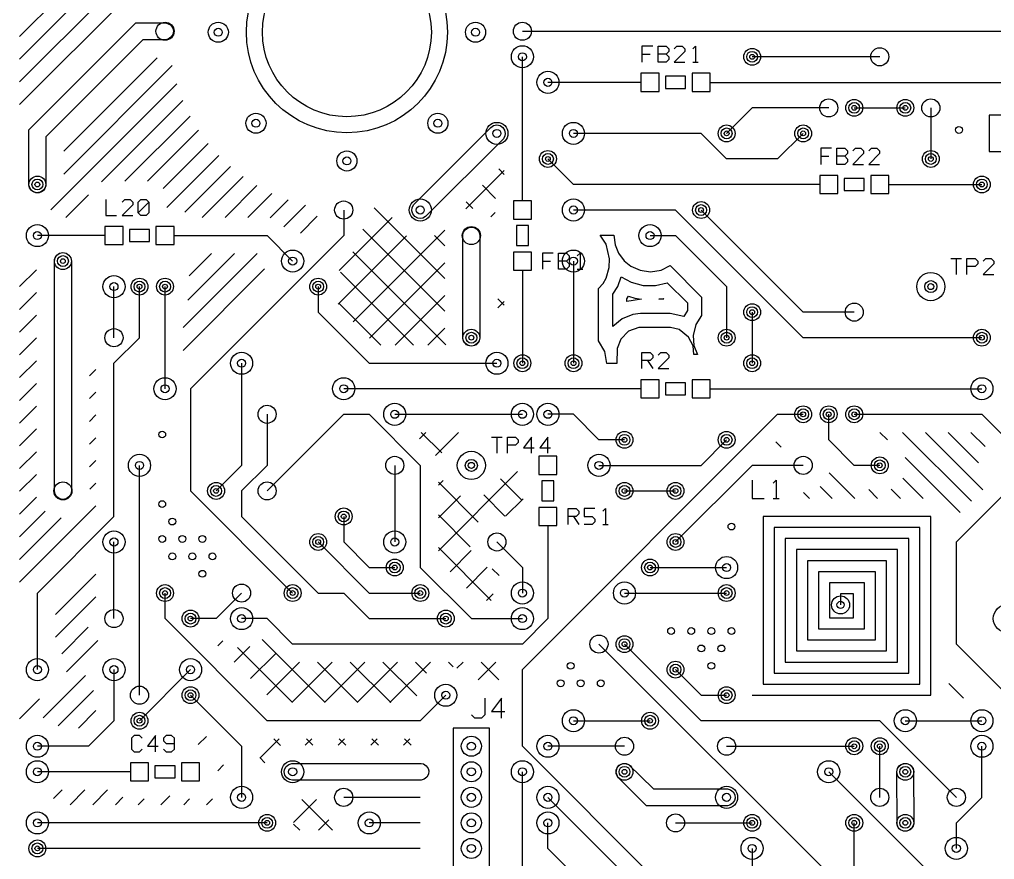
# Model space of a CAD drawing. Extents: x 7 to 280, y 7 to 360.
# Drawn here: x 6.73 to 55.24, y 285.2 to 326.98 of the extents above; entities that cross this region are included whole.
import ezdxf

# ---------------------------------------------------------------- set-up
doc = ezdxf.new("R2010")
doc.units = 0
doc.layers.add('SCORE', color=5, linetype='CONTINUOUS')

msp = doc.modelspace()

# ---------------------------------------------------------------- linework, layer by layer
at = {"layer": 'SCORE'}
for p, q in [((6.73, 326.1363), (10.1375, 329.5438)), ((6.73, 322.7422), (13.0598, 329.072)), ((6.73, 325.005), (10.683, 328.958)), ((6.73, 323.8736), (11.6193, 328.7629)), ((7.2, 321.484), (12.526, 326.81)), ((12.526, 326.81), (14.0112, 326.808)), ((14.0112, 326.808), (14.2364, 326.7147)), ((14.2364, 326.7147), (14.358, 326.5507)), ((14.358, 326.5507), (14.39, 326.39)), ((14.1307, 326.002), (13.97, 325.97)), ((14.267, 326.093), (14.1307, 326.002)), ((14.358, 326.2293), (14.267, 326.093)), ((14.39, 326.39), (14.358, 326.2293)), ((31.75, 326.39), (59.69, 326.39)), ((12.874, 325.97), (8.04, 321.136)), ((13.97, 325.97), (12.874, 325.97)), ((38.2333, 325.65), (37.7, 325.65)), ((37.7, 325.65), (37.7, 324.85)), ((38.5, 324.85), (38.5, 325.65)), ((38.5, 325.65), (38.9, 325.65)), ((38.9, 325.65), (39.0333, 325.5167)), ((39.0333, 325.5167), (39.0333, 325.3833)), ((39.3, 325.5167), (39.4333, 325.65)), ((39.4333, 325.65), (39.7, 325.65)), ((39.7, 325.65), (39.8333, 325.5167)), ((39.8333, 325.5167), (39.8333, 325.3833)), ((40.2333, 325.5167), (40.3667, 325.65)), ((40.3667, 325.65), (40.3667, 324.85)), ((8.9377, 320.4244), (13.5833, 325.07)), ((31.75, 320.04), (31.75, 325.12)), ((37.7, 325.25), (38.1, 325.25)), ((38.9, 325.25), (38.5, 325.25)), ((39.0333, 325.3833), (38.9, 325.25)), ((38.9, 325.25), (39.0333, 325.1167)), ((39.0333, 325.1167), (39.0333, 324.9833)), ((39.8333, 325.3833), (39.3, 324.85)), ((49.53, 325.12), (43.18, 325.12)), ((8.9339, 319.2893), (14.3283, 324.6837)), ((38.9, 324.85), (38.5, 324.85)), ((39.0333, 324.9833), (38.9, 324.85)), ((39.3, 324.85), (39.8333, 324.85)), ((40.2333, 324.85), (40.5, 324.85)), ((38.55, 324.3), (37.65, 324.3)), ((37.65, 324.3), (37.65, 323.4)), ((38.55, 323.4), (38.55, 324.3)), ((39.87, 324.15), (38.87, 324.15)), ((38.87, 324.15), (38.87, 323.55)), ((39.87, 323.55), (39.87, 324.15)), ((41.09, 324.3), (40.19, 324.3)), ((40.19, 324.3), (40.19, 323.4)), ((41.09, 323.4), (41.09, 324.3)), ((8.2908, 317.5148), (14.5508, 323.7748)), ((35.56, 323.85), (33.02, 323.85)), ((37.65, 323.85), (35.56, 323.85)), ((41.09, 323.85), (43.18, 323.85)), ((43.18, 323.85), (60.96, 323.85)), ((37.65, 323.4), (38.55, 323.4)), ((38.87, 323.55), (39.87, 323.55)), ((40.19, 323.4), (41.09, 323.4)), ((10.8092, 318.9018), (14.8493, 322.9419)), ((11.9687, 318.93), (15.2128, 322.1741)), ((43.18, 322.58), (41.91, 321.31)), ((46.99, 322.58), (43.18, 322.58)), ((48.26, 322.58), (50.8, 322.58)), ((52.07, 322.58), (52.07, 320.04)), ((68.21, 322.21), (54.98, 322.21)), ((54.98, 322.21), (54.98, 320.41)), ((30.183, 321.607), (30.3193, 321.698)), ((30.3193, 321.698), (30.48, 321.73)), ((30.48, 321.73), (30.6407, 321.698)), ((30.6407, 321.698), (30.777, 321.607)), ((7.202, 318.7288), (7.2, 321.484)), ((8.04, 321.136), (8.0319, 318.6881)), ((13.1001, 318.93), (15.6351, 321.4649)), ((26.3453, 317.7664), (30.183, 321.607)), ((30.777, 321.607), (30.868, 321.4707)), ((30.8819, 321.1881), (30.8047, 321.0436)), ((30.868, 321.4707), (30.9, 321.31)), ((30.9, 321.31), (30.8819, 321.1881)), ((40.64, 321.31), (34.29, 321.31)), ((41.91, 320.04), (40.64, 321.31)), ((45.72, 321.31), (44.45, 320.04)), ((13.8778, 318.5763), (16.1133, 320.8119)), ((30.8047, 321.0436), (26.9364, 317.1753)), ((14.0633, 317.6305), (16.6437, 320.2109)), ((47.1233, 320.57), (46.59, 320.57)), ((46.59, 320.57), (46.59, 319.77)), ((46.59, 320.17), (46.99, 320.17)), ((47.39, 319.77), (47.39, 320.57)), ((47.39, 320.57), (47.79, 320.57)), ((47.79, 320.17), (47.39, 320.17)), ((47.79, 320.57), (47.9233, 320.4367)), ((47.9233, 320.3033), (47.79, 320.17)), ((47.79, 320.17), (47.9233, 320.0367)), ((47.9233, 320.4367), (47.9233, 320.3033)), ((48.19, 320.4367), (48.3233, 320.57)), ((48.7233, 320.3033), (48.19, 319.77)), ((48.3233, 320.57), (48.59, 320.57)), ((48.59, 320.57), (48.7233, 320.4367)), ((48.7233, 320.4367), (48.7233, 320.3033)), ((48.99, 320.4367), (49.1233, 320.57)), ((49.5233, 320.3033), (48.99, 319.77)), ((49.1233, 320.57), (49.39, 320.57)), ((49.39, 320.57), (49.5233, 320.4367)), ((49.5233, 320.4367), (49.5233, 320.3033)), ((54.98, 320.41), (68.21, 320.41)), ((31.75, 317.95), (31.75, 320.04)), ((34.29, 318.77), (33.02, 320.04)), ((44.45, 320.04), (41.91, 320.04)), ((47.79, 319.77), (47.39, 319.77)), ((47.9233, 319.9033), (47.79, 319.77)), ((47.9233, 320.0367), (47.9233, 319.9033)), ((48.19, 319.77), (48.7233, 319.77)), ((48.99, 319.77), (49.5233, 319.77)), ((14.962, 317.3977), (17.225, 319.6608)), ((28.9415, 317.5524), (30.85, 319.4609)), ((30.5754, 319.5415), (30.85, 319.2669)), ((47.44, 319.22), (46.54, 319.22)), ((46.54, 319.22), (46.54, 318.32)), ((47.44, 318.32), (47.44, 319.22)), ((49.98, 319.22), (49.08, 319.22)), ((49.08, 319.22), (49.08, 318.32)), ((49.98, 318.32), (49.98, 319.22)), ((7.2708, 318.5367), (7.202, 318.7288)), ((15.8256, 317.13), (17.8576, 319.162)), ((16.957, 317.13), (18.5432, 318.7163)), ((29.7622, 318.7283), (30.4102, 318.0804)), ((44.45, 318.77), (34.29, 318.77)), ((46.54, 318.77), (44.45, 318.77)), ((48.76, 319.07), (47.76, 319.07)), ((47.76, 319.07), (47.76, 318.47)), ((48.76, 318.47), (48.76, 319.07)), ((49.98, 318.77), (52.07, 318.77)), ((52.07, 318.77), (54.61, 318.77)), ((7.3867, 318.4208), (7.2708, 318.5367)), ((7.5788, 318.352), (7.3867, 318.4208)), ((7.7807, 318.382), (7.5788, 318.352)), ((7.9447, 318.5036), (7.7807, 318.382)), ((8.0319, 318.6881), (7.9447, 318.5036)), ((9.0374, 317.13), (10.1582, 318.2508)), ((18.0883, 317.13), (19.2852, 318.3269)), ((46.54, 318.32), (47.44, 318.32)), ((47.76, 318.47), (48.76, 318.47)), ((49.08, 318.32), (49.98, 318.32)), ((11.03, 318.03), (11.03, 317.23)), ((11.83, 317.8967), (11.9633, 318.03)), ((12.3633, 317.7633), (11.83, 317.23)), ((11.9633, 318.03), (12.23, 318.03)), ((12.23, 318.03), (12.3633, 317.8967)), ((12.3633, 317.8967), (12.3633, 317.7633)), ((12.63, 317.8967), (12.7633, 318.03)), ((12.63, 317.3633), (12.63, 317.8967)), ((12.63, 317.3633), (13.1633, 317.8967)), ((12.7633, 318.03), (13.03, 318.03)), ((13.03, 318.03), (13.1633, 317.8967)), ((13.1633, 317.8967), (13.1633, 317.3633)), ((19.2058, 317.1161), (20.089, 317.9993)), ((19.8869, 316.6659), (20.9627, 317.7416)), ((26.2681, 317.6219), (26.3453, 317.7664)), ((28.9491, 317.9152), (29.2869, 317.5773)), ((32.2, 317.95), (31.3, 317.95)), ((31.3, 317.95), (31.3, 317.05)), ((32.2, 317.05), (32.2, 317.95)), ((12.7633, 317.23), (12.63, 317.3633)), ((13.1633, 317.3633), (13.03, 317.23)), ((22.86, 317.5), (22.86, 316.23)), ((24.3807, 317.6045), (27.892, 314.0932)), ((26.252, 317.4588), (26.2681, 317.6219)), ((26.2996, 317.302), (26.252, 317.4588)), ((26.4036, 317.1753), (26.2996, 317.302)), ((30.1819, 317.1664), (30.4, 317.3845)), ((39.37, 317.5), (34.29, 317.5)), ((45.72, 311.15), (39.37, 317.5)), ((45.72, 312.42), (40.64, 317.5)), ((11.03, 317.23), (11.5633, 317.23)), ((11.83, 317.23), (12.3633, 317.23)), ((13.03, 317.23), (12.7633, 317.23)), ((20.7089, 316.3564), (21.5457, 317.1932)), ((22.6338, 314.4974), (25.2681, 317.1317)), ((26.5481, 317.0981), (26.4036, 317.1753)), ((26.67, 317.08), (26.5481, 317.0981)), ((26.7919, 317.0981), (26.67, 317.08)), ((26.9364, 317.1753), (26.7919, 317.0981)), ((31.3, 317.05), (32.2, 317.05)), ((11.88, 316.68), (10.98, 316.68)), ((10.98, 316.68), (10.98, 315.78)), ((11.88, 315.78), (11.88, 316.68)), ((13.2, 316.53), (12.2, 316.53)), ((12.2, 316.53), (12.2, 315.93)), ((13.2, 315.93), (13.2, 316.53)), ((14.42, 316.68), (13.52, 316.68)), ((13.52, 316.68), (13.52, 315.78)), ((14.42, 315.78), (14.42, 316.68)), ((23.3359, 311.9468), (27.8876, 316.4985)), ((23.8136, 316.5453), (27.892, 312.4668)), ((28.792, 316.2712), (28.822, 316.3907)), ((28.822, 316.3907), (28.913, 316.527)), ((28.913, 316.527), (29.0493, 316.618)), ((29.0493, 316.618), (29.1688, 316.648)), ((29.1688, 316.648), (29.3319, 316.6319)), ((29.3319, 316.6319), (29.4764, 316.5547)), ((29.4764, 316.5547), (29.5804, 316.428)), ((29.5804, 316.428), (29.628, 316.2712)), ((32.05, 316.73), (31.45, 316.73)), ((31.45, 316.73), (31.45, 315.73)), ((32.05, 315.73), (32.05, 316.73)), ((8.89, 316.23), (7.62, 316.23)), ((10.98, 316.23), (8.89, 316.23)), ((12.2, 315.93), (13.2, 315.93)), ((14.42, 316.23), (16.51, 316.23)), ((22.86, 316.23), (15.24, 308.61)), ((16.51, 316.23), (19.05, 316.23)), ((19.05, 316.23), (20.32, 314.96)), ((22.5777, 312.815), (25.9853, 316.2226)), ((27.377, 316.2345), (27.892, 315.7195)), ((28.792, 311.1088), (28.792, 316.2712)), ((29.628, 316.2712), (29.63, 311.15)), ((35.6266, 316.25), (36.3007, 316.25)), ((35.9172, 315.8063), (35.6266, 316.25)), ((36.0858, 315.0752), (35.9172, 315.8063)), ((36.3007, 316.25), (36.3611, 315.7666)), ((38.1, 316.23), (39.37, 316.23)), ((39.37, 316.23), (41.91, 313.69)), ((8.593, 315.257), (8.7293, 315.348)), ((8.7293, 315.348), (8.89, 315.38)), ((8.89, 315.38), (9.0507, 315.348)), ((9.0507, 315.348), (9.187, 315.257)), ((10.98, 315.78), (11.88, 315.78)), ((13.52, 315.78), (14.42, 315.78)), ((14.87, 311.6489), (18.5511, 315.33)), ((15.1024, 313.0127), (17.4197, 315.33)), ((15.1785, 314.2201), (16.2883, 315.33)), ((23.3179, 315.4147), (27.9396, 310.7929)), ((32.2, 315.41), (31.3, 315.41)), ((31.3, 315.41), (31.3, 314.51)), ((31.45, 315.73), (32.05, 315.73)), ((32.2, 314.51), (32.2, 315.41)), ((33.2833, 315.36), (32.75, 315.36)), ((32.75, 315.36), (32.75, 314.56)), ((33.55, 314.56), (33.55, 315.36)), ((33.55, 315.36), (33.95, 315.36)), ((33.95, 315.36), (34.0833, 315.2267)), ((34.4833, 315.2267), (34.6167, 315.36)), ((34.6167, 315.36), (34.6167, 314.56)), ((36.3611, 315.7666), (36.5258, 315.358)), ((36.5258, 315.358), (36.8086, 314.9768)), ((8.47, 314.96), (8.502, 315.1207)), ((8.47, 303.53), (8.47, 314.96)), ((8.502, 315.1207), (8.593, 315.257)), ((9.187, 315.257), (9.278, 315.1207)), ((9.278, 315.1207), (9.31, 314.96)), ((9.31, 314.96), (9.31, 303.53)), ((24.1491, 311.1337), (27.892, 314.8766)), ((32.75, 314.96), (33.15, 314.96)), ((33.95, 314.96), (33.55, 314.96)), ((34.0833, 315.0933), (33.95, 314.96)), ((33.95, 314.96), (34.0833, 314.8267)), ((34.0833, 315.2267), (34.0833, 315.0933)), ((34.0833, 314.8267), (34.0833, 314.6933)), ((34.29, 314.96), (34.29, 309.88)), ((36.06, 314.6354), (36.0858, 315.0752)), ((36.8086, 314.9768), (37.1518, 314.7005)), ((53.07, 315.09), (53.6033, 315.09)), ((53.3367, 315.09), (53.3367, 314.29)), ((53.87, 314.29), (53.87, 315.09)), ((53.87, 315.09), (54.27, 315.09)), ((54.27, 315.09), (54.4033, 314.9567)), ((54.4033, 314.8233), (54.27, 314.69)), ((54.4033, 314.9567), (54.4033, 314.8233)), ((54.67, 314.9567), (54.8033, 315.09)), ((55.2033, 314.8233), (54.67, 314.29)), ((54.8033, 315.09), (55.07, 315.09)), ((55.07, 315.09), (55.2033, 314.9567)), ((55.2033, 314.9567), (55.2033, 314.8233)), ((6.73, 313.6913), (7.57, 314.5313)), ((14.87, 310.5176), (18.9236, 314.5711)), ((22.6947, 314.4115), (26.3262, 310.78)), ((31.3, 314.51), (32.2, 314.51)), ((31.75, 314.51), (31.75, 312.42)), ((33.95, 314.56), (33.55, 314.56)), ((34.0833, 314.6933), (33.95, 314.56)), ((34.4833, 314.56), (34.75, 314.56)), ((35.9172, 314.1137), (36.06, 314.6354)), ((37.1518, 314.7005), (37.6035, 314.5003)), ((37.6035, 314.5003), (38.127, 314.4307)), ((38.127, 314.4307), (38.6481, 314.516)), ((38.6481, 314.516), (39.0989, 314.7334)), ((39.0989, 314.7334), (40.66, 313.1722)), ((54.27, 314.69), (53.87, 314.69)), ((35.7696, 313.8374), (35.9172, 314.1137)), ((36.5006, 313.7022), (36.6655, 314.1834)), ((36.6655, 314.1834), (37.1685, 313.9106)), ((37.1685, 313.9106), (37.76, 313.7538)), ((38.3718, 313.7453), (38.9593, 313.883)), ((38.9593, 313.883), (39.96, 312.8823)), ((54.67, 314.29), (55.2033, 314.29)), ((6.73, 312.5599), (7.57, 313.3999)), ((11.43, 311.15), (11.43, 313.69)), ((12.7, 311.15), (12.7, 313.69)), ((13.97, 308.61), (13.97, 313.69)), ((21.59, 313.69), (21.59, 312.42)), ((35.54, 313.5924), (35.7696, 313.8374)), ((35.54, 310.9868), (35.54, 313.5924)), ((36.2423, 313.3072), (36.5006, 313.7022)), ((37.76, 313.7538), (38.3718, 313.7453)), ((41.91, 313.69), (41.91, 311.15)), ((25.4218, 310.78), (27.892, 313.2502)), ((30.5292, 313.0823), (30.85, 312.7615)), ((30.5294, 312.6349), (30.85, 312.9555)), ((36.2476, 311.7102), (36.2423, 313.3072)), ((36.9431, 313.0768), (37.0321, 313.2141)), ((36.9435, 312.9471), (36.9431, 313.0768)), ((37.6733, 313.0593), (36.9435, 312.9471)), ((37.0321, 313.2141), (37.3488, 313.12)), ((37.3488, 313.12), (37.6733, 313.0593)), ((38.532, 313.06), (38.7541, 313.0982)), ((38.7923, 313.06), (38.532, 313.06)), ((38.7541, 313.0982), (38.7923, 313.06)), ((39.96, 312.8823), (39.96, 312.4959)), ((40.66, 313.1722), (40.66, 312.2568)), ((21.59, 312.42), (24.13, 309.88)), ((22.6175, 312.8623), (24.6998, 310.78)), ((31.75, 312.42), (31.75, 309.88)), ((39.96, 312.4959), (39.789, 312.2058)), ((43.18, 312.42), (43.18, 309.88)), ((48.26, 312.42), (45.72, 312.42)), ((6.73, 311.4285), (7.57, 312.2685)), ((36.721, 312.0959), (36.2476, 311.7102)), ((37.2525, 312.3075), (36.721, 312.0959)), ((37.6313, 312.3583), (37.2525, 312.3075)), ((39.102, 312.3583), (37.6313, 312.3583)), ((39.789, 312.2058), (39.102, 312.3583)), ((40.66, 312.2568), (40.3781, 311.8138)), ((27.0481, 310.78), (27.892, 311.6239)), ((37.0346, 311.4677), (36.6423, 311.0754)), ((37.5434, 311.6498), (37.0346, 311.4677)), ((39.1216, 311.6565), (37.5434, 311.6498)), ((39.5431, 311.5509), (39.1216, 311.6565)), ((40.0207, 311.1759), (39.5431, 311.5509)), ((40.3781, 311.8138), (40.2435, 311.2525)), ((6.73, 310.2971), (7.57, 311.1371)), ((11.43, 309.88), (12.7, 311.15)), ((28.822, 310.9893), (28.792, 311.1088)), ((28.913, 310.853), (28.822, 310.9893)), ((29.598, 310.9893), (29.507, 310.853)), ((29.63, 311.15), (29.598, 310.9893)), ((35.855, 310.4618), (35.54, 310.9868)), ((36.6423, 311.0754), (36.4681, 310.62)), ((40.2387, 310.7397), (40.0207, 311.1759)), ((40.2435, 311.2525), (40.2855, 310.7643)), ((54.61, 311.15), (45.72, 311.15)), ((29.0493, 310.762), (28.913, 310.853)), ((29.21, 310.73), (29.0493, 310.762)), ((29.3707, 310.762), (29.21, 310.73)), ((29.507, 310.853), (29.3707, 310.762)), ((35.9593, 309.86), (35.855, 310.4618)), ((36.4681, 310.62), (36.45, 309.86)), ((40.2833, 310.31), (40.2387, 310.7397)), ((40.2855, 310.7643), (40.4671, 310.31)), ((6.73, 309.1658), (7.57, 310.0058)), ((37.7, 309.61), (37.7, 310.41)), ((37.7, 310.41), (38.1, 310.41)), ((38.1, 310.01), (37.7, 310.01)), ((37.9667, 310.01), (38.2333, 309.61)), ((38.1, 310.41), (38.2333, 310.2767)), ((38.2333, 310.1433), (38.1, 310.01)), ((38.2333, 310.2767), (38.2333, 310.1433)), ((38.5, 310.2767), (38.6333, 310.41)), ((39.0333, 310.1433), (38.5, 309.61)), ((38.6333, 310.41), (38.9, 310.41)), ((38.9, 310.41), (39.0333, 310.2767)), ((39.0333, 310.2767), (39.0333, 310.1433)), ((40.4671, 310.31), (40.2833, 310.31)), ((10.21, 309.2517), (10.53, 309.5717)), ((11.43, 302.26), (11.43, 309.88)), ((17.78, 309.88), (17.78, 304.8)), ((24.13, 309.88), (30.48, 309.88)), ((36.45, 309.86), (35.9593, 309.86)), ((38.5, 309.61), (39.0333, 309.61)), ((38.55, 309.06), (37.65, 309.06)), ((37.65, 309.06), (37.65, 308.16)), ((38.55, 308.16), (38.55, 309.06)), ((41.09, 309.06), (40.19, 309.06)), ((40.19, 309.06), (40.19, 308.16)), ((41.09, 308.16), (41.09, 309.06)), ((6.73, 308.0344), (7.57, 308.8744)), ((15.24, 308.61), (15.24, 303.53)), ((35.56, 308.61), (22.86, 308.61)), ((37.65, 308.61), (35.56, 308.61)), ((39.87, 308.91), (38.87, 308.91)), ((38.87, 308.91), (38.87, 308.31)), ((39.87, 308.31), (39.87, 308.91)), ((41.09, 308.61), (43.18, 308.61)), ((43.18, 308.61), (54.61, 308.61)), ((10.21, 308.1203), (10.53, 308.4403)), ((37.65, 308.16), (38.55, 308.16)), ((38.87, 308.31), (39.87, 308.31)), ((40.19, 308.16), (41.09, 308.16)), ((6.73, 306.903), (7.57, 307.743)), ((10.21, 306.9889), (10.53, 307.3089)), ((19.05, 303.53), (22.86, 307.34)), ((19.05, 307.34), (19.05, 304.8)), ((22.86, 307.34), (24.13, 307.34)), ((24.13, 307.34), (26.67, 304.8)), ((25.4, 307.34), (31.75, 307.34)), ((31.75, 294.64), (44.45, 307.34)), ((34.29, 307.34), (33.02, 307.34)), ((35.56, 306.07), (34.29, 307.34)), ((44.45, 307.34), (45.72, 307.34)), ((46.99, 306.07), (46.99, 307.34)), ((48.26, 307.34), (54.61, 307.34)), ((54.61, 307.34), (55.88, 306.07)), ((6.73, 305.7717), (7.57, 306.6117)), ((10.21, 305.8576), (10.53, 306.1776)), ((26.6253, 306.1175), (26.9477, 306.44)), ((26.7195, 306.44), (27.7368, 305.4227)), ((27.4243, 305.2903), (28.5741, 306.44)), ((30.21, 306.2), (30.7433, 306.2)), ((30.4767, 306.2), (30.4767, 305.4)), ((31.01, 305.4), (31.01, 306.2)), ((31.01, 306.2), (31.41, 306.2)), ((31.41, 306.2), (31.5433, 306.0667)), ((32.21, 306.2), (31.81, 305.6667)), ((32.21, 305.4), (32.21, 306.2)), ((33.01, 306.2), (32.61, 305.6667)), ((33.01, 305.4), (33.01, 306.2)), ((49.5365, 306.44), (49.9144, 306.0621)), ((50.6679, 306.44), (54.0913, 303.0166)), ((51.7992, 306.44), (54.6565, 303.5828)), ((52.9306, 306.44), (54.4368, 304.9338)), ((54.062, 306.44), (54.77, 305.732)), ((31.41, 305.8), (31.01, 305.8)), ((31.5433, 305.9333), (31.41, 305.8)), ((31.5433, 306.0667), (31.5433, 305.9333)), ((31.81, 305.6667), (32.3433, 305.6667)), ((32.61, 305.6667), (33.1433, 305.6667)), ((36.83, 306.07), (35.56, 306.07)), ((40.64, 304.8), (41.91, 306.07)), ((44.3512, 305.9684), (44.6197, 305.7)), ((48.26, 304.8), (46.99, 306.07)), ((6.73, 304.6403), (7.57, 305.4803)), ((33.47, 305.25), (32.57, 305.25)), ((32.57, 305.25), (32.57, 304.35)), ((33.47, 304.35), (33.47, 305.25)), ((50.7921, 305.1844), (53.5261, 302.4504)), ((10.21, 304.7262), (10.53, 305.0462)), ((12.7, 293.37), (12.7, 304.8)), ((17.78, 304.8), (16.51, 303.53)), ((19.05, 304.8), (17.78, 303.53)), ((25.4, 304.8), (25.4, 300.99)), ((26.67, 304.8), (26.67, 299.72)), ((35.56, 304.8), (40.64, 304.8)), ((43.18, 304.8), (39.37, 300.99)), ((45.72, 304.8), (43.18, 304.8)), ((49.53, 304.8), (48.26, 304.8)), ((53.34, 300.99), (57.15, 304.8)), ((6.73, 303.5089), (7.57, 304.3489)), ((27.57, 300.5569), (31.5131, 304.5)), ((32.57, 304.35), (33.47, 304.35)), ((47.0186, 304.4325), (48.291, 303.16)), ((50.6843, 304.1608), (51.6851, 303.16)), ((10.2365, 303.6213), (10.53, 303.9148)), ((27.57, 303.8096), (27.8019, 304.0415)), ((27.57, 303.9631), (29.5577, 301.9754)), ((30.6601, 304.1257), (31.7367, 303.0491)), ((33.32, 304.03), (32.72, 304.03)), ((32.72, 304.03), (32.72, 303.03)), ((33.32, 303.03), (33.32, 304.03)), ((43.18, 304.06), (43.18, 303.16)), ((44.23, 303.91), (44.38, 304.06)), ((44.38, 304.06), (44.38, 303.16)), ((46.5687, 303.7509), (47.1597, 303.16)), ((6.73, 302.3776), (7.5757, 303.2232)), ((8.502, 303.3693), (8.47, 303.53)), ((8.593, 303.233), (8.502, 303.3693)), ((8.7293, 303.142), (8.593, 303.233)), ((9.187, 303.233), (9.0507, 303.142)), ((9.278, 303.3693), (9.187, 303.233)), ((9.31, 303.53), (9.278, 303.3693)), ((15.24, 303.53), (20.32, 298.45)), ((17.78, 303.53), (17.78, 302.26)), ((27.57, 302.1832), (28.6785, 303.2917)), ((29.8327, 303.3268), (30.8811, 302.2784)), ((36.83, 303.53), (39.37, 303.53)), ((45.7376, 303.4507), (46.0283, 303.16)), ((48.9836, 303.5988), (49.4224, 303.16)), ((50.1026, 303.6112), (50.5538, 303.16)), ((6.73, 298.9834), (10.53, 302.7834)), ((8.89, 303.11), (8.7293, 303.142)), ((9.0507, 303.142), (8.89, 303.11)), ((30.9091, 302.2696), (31.7802, 303.1408)), ((33.47, 302.71), (32.57, 302.71)), ((32.57, 302.71), (32.57, 301.81)), ((32.72, 303.03), (33.32, 303.03)), ((33.47, 301.81), (33.47, 302.71)), ((43.18, 303.16), (43.78, 303.16)), ((44.23, 303.16), (44.53, 303.16)), ((6.73, 301.2462), (7.9996, 302.5158)), ((7.62, 298.45), (11.43, 302.26)), ((17.78, 302.26), (21.59, 298.45)), ((22.86, 302.26), (22.86, 300.99)), ((27.57, 302.3368), (29.1509, 300.7559)), ((34.02, 301.86), (34.02, 302.66)), ((34.02, 302.66), (34.42, 302.66)), ((34.42, 302.26), (34.02, 302.26)), ((34.2867, 302.26), (34.5533, 301.86)), ((34.42, 302.66), (34.5533, 302.5267)), ((34.5533, 302.3933), (34.42, 302.26)), ((34.5533, 302.5267), (34.5533, 302.3933)), ((35.3533, 302.66), (34.82, 302.66)), ((34.82, 302.66), (34.82, 302.26)), ((34.82, 302.26), (35.22, 302.26)), ((35.22, 302.26), (35.3533, 302.1267)), ((35.7533, 302.5267), (35.8867, 302.66)), ((35.8867, 302.66), (35.8867, 301.86)), ((52.07, 302.26), (43.73, 302.26)), ((43.73, 302.26), (43.73, 301.71)), ((52.07, 293.37), (52.07, 302.26)), ((6.73, 300.1148), (8.7987, 302.1835)), ((32.57, 301.81), (33.47, 301.81)), ((33.02, 301.81), (33.02, 299.72)), ((35.22, 301.86), (34.82, 301.86)), ((35.3533, 301.9933), (35.22, 301.86)), ((35.3533, 302.1267), (35.3533, 301.9933)), ((35.7533, 301.86), (36.02, 301.86)), ((43.73, 301.71), (43.73, 293.92)), ((51.52, 301.71), (44.28, 301.71)), ((44.28, 301.71), (44.28, 301.16)), ((51.52, 293.92), (51.52, 301.71)), ((11.43, 297.18), (11.43, 300.99)), ((21.59, 300.99), (24.13, 298.45)), ((22.86, 300.99), (24.13, 299.72)), ((30.48, 300.99), (31.75, 299.72)), ((44.28, 301.16), (44.28, 294.47)), ((50.97, 301.16), (44.83, 301.16)), ((44.83, 301.16), (44.83, 300.61)), ((50.97, 294.47), (50.97, 301.16)), ((53.34, 295.91), (53.34, 300.99)), ((27.57, 300.7104), (30.2004, 298.08)), ((28.1511, 299.5117), (29.2004, 300.5609)), ((44.83, 300.61), (44.83, 295.02)), ((50.42, 300.61), (45.38, 300.61)), ((45.38, 300.61), (45.38, 300.06)), ((50.42, 295.02), (50.42, 300.61)), ((45.38, 300.06), (45.38, 295.57)), ((49.87, 300.06), (45.93, 300.06)), ((45.93, 300.06), (45.93, 299.51)), ((49.87, 295.57), (49.87, 300.06)), ((8.52, 297.3793), (10.53, 299.3893)), ((24.13, 299.72), (25.4, 299.72)), ((26.67, 299.72), (29.21, 297.18)), ((28.9643, 298.6985), (29.996, 299.7302)), ((30.2459, 299.6609), (30.5891, 299.3177)), ((31.75, 299.72), (31.75, 298.45)), ((33.02, 299.72), (33.02, 297.18)), ((38.1, 299.72), (41.91, 299.72)), ((45.93, 299.51), (45.93, 296.12)), ((49.32, 299.51), (46.48, 299.51)), ((46.48, 299.51), (46.48, 298.96)), ((49.32, 296.12), (49.32, 299.51)), ((46.48, 298.96), (46.48, 296.67)), ((48.77, 298.96), (47.03, 298.96)), ((47.03, 298.96), (47.03, 298.41)), ((48.77, 296.67), (48.77, 298.96)), ((7.62, 294.64), (7.62, 298.45)), ((13.97, 297.18), (13.97, 298.45)), ((17.78, 298.45), (16.51, 297.18)), ((21.59, 298.45), (22.86, 298.45)), ((22.86, 298.45), (24.13, 297.18)), ((24.13, 298.45), (26.67, 298.45)), ((29.9722, 298.08), (30.301, 298.4089)), ((36.83, 298.45), (41.91, 298.45)), ((47.03, 298.41), (47.03, 297.22)), ((48.22, 298.41), (47.58, 298.41)), ((47.58, 298.41), (47.58, 297.86)), ((48.22, 297.22), (48.22, 298.41)), ((8.52, 296.248), (10.53, 298.258)), ((19.05, 292.1), (13.97, 297.18)), ((16.51, 297.18), (15.24, 297.18)), ((19.05, 297.18), (17.78, 297.18)), ((20.32, 295.91), (19.05, 297.18)), ((24.13, 297.18), (27.94, 297.18)), ((29.21, 297.18), (31.75, 297.18)), ((33.02, 297.18), (31.75, 295.91)), ((47.03, 297.22), (48.22, 297.22)), ((8.8345, 295.4311), (10.1514, 296.748)), ((46.48, 296.67), (48.77, 296.67)), ((9.0654, 294.5307), (10.6289, 296.0941)), ((16.5993, 295.8235), (16.8467, 296.071)), ((18.797, 296.1473), (21.9443, 293)), ((31.75, 295.91), (20.32, 295.91)), ((46.99, 284.48), (35.56, 295.91)), ((40.64, 292.1), (36.83, 295.91)), ((45.93, 296.12), (49.32, 296.12)), ((57.15, 292.1), (53.34, 295.91)), ((17.4124, 295.0104), (18.1927, 295.7906)), ((17.5724, 295.7456), (20.318, 293)), ((18.2256, 294.1972), (19.4928, 295.4644)), ((45.38, 295.57), (49.87, 295.57)), ((19.0388, 293.384), (20.6648, 295.01)), ((20.2811, 293), (22.2911, 295.01)), ((21.5606, 295.01), (23.5706, 293)), ((21.9075, 293), (23.9175, 295.01)), ((23.187, 295.01), (25.197, 293)), ((23.5338, 293), (25.5438, 295.01)), ((24.8133, 295.01), (26.4909, 293.3324)), ((25.1601, 293), (27.1701, 295.01)), ((26.4397, 295.01), (26.9872, 294.4625)), ((28.066, 295.01), (28.3028, 294.7732)), ((28.4953, 294.7088), (28.7965, 295.01)), ((29.5428, 294.13), (30.4228, 295.01)), ((29.6924, 295.01), (30.5724, 294.13)), ((44.83, 295.02), (50.42, 295.02)), ((11.43, 294.64), (11.43, 292.1)), ((15.24, 294.64), (12.7, 292.1)), ((31.75, 290.83), (31.75, 294.64)), ((39.37, 294.64), (40.64, 293.37)), ((44.28, 294.47), (50.97, 294.47)), ((7.9152, 292.249), (10.011, 294.3448)), ((8.6486, 291.8511), (10.4089, 293.6114)), ((43.73, 293.92), (51.52, 293.92)), ((52.97, 293.9555), (53.6986, 293.2269)), ((6.73, 292.1952), (7.7293, 293.1946)), ((15.24, 293.37), (17.78, 290.83)), ((27.94, 293.37), (26.67, 292.1)), ((29.8767, 293.23), (29.8767, 292.3967)), ((30.71, 293.23), (30.21, 292.5633)), ((30.71, 292.23), (30.71, 293.23)), ((40.64, 293.37), (41.91, 293.37)), ((43.18, 293.37), (52.07, 293.37)), ((9.6589, 291.73), (10.53, 292.6011)), ((30.21, 292.5633), (30.8767, 292.5633)), ((11.43, 292.1), (10.16, 290.83)), ((26.67, 292.1), (19.05, 292.1)), ((29.3767, 292.23), (29.21, 292.3967)), ((29.71, 292.23), (29.3767, 292.23)), ((29.8767, 292.3967), (29.71, 292.23)), ((34.29, 292.1), (38.1, 292.1)), ((49.53, 292.1), (40.64, 292.1)), ((53.34, 288.29), (49.53, 292.1)), ((50.8, 292.1), (54.61, 292.1)), ((30.11, 291.73), (28.31, 291.73)), ((28.31, 291.73), (28.31, 281.04)), ((30.11, 281.04), (30.11, 291.73)), ((12.4333, 291.36), (12.3, 291.2267)), ((12.3, 291.2267), (12.3, 290.6933)), ((12.7, 291.36), (12.4333, 291.36)), ((12.8333, 291.2267), (12.7, 291.36)), ((13.5, 291.36), (13.1, 290.8267)), ((13.5, 290.56), (13.5, 291.36)), ((14.0333, 291.36), (13.9, 291.2267)), ((13.9, 291.2267), (13.9, 291.0933)), ((13.9, 291.0933), (14.0333, 290.96)), ((14.3, 291.36), (14.0333, 291.36)), ((14.4333, 291.2267), (14.3, 291.36)), ((14.4333, 290.6933), (14.4333, 291.2267)), ((15.6271, 290.91), (16.0272, 291.31)), ((18.68, 290.2337), (19.6463, 291.2)), ((19.3833, 291.2), (19.709, 290.8743)), ((20.9506, 290.878), (21.2727, 291.2)), ((21.0097, 291.2), (21.3317, 290.878)), ((22.577, 290.878), (22.899, 291.2)), ((22.636, 291.2), (22.958, 290.878)), ((24.2033, 290.878), (24.5253, 291.2)), ((24.2624, 291.2), (24.5844, 290.878)), ((25.8297, 290.878), (26.1517, 291.2)), ((25.8887, 291.2), (26.2107, 290.878)), ((10.16, 290.83), (7.62, 290.83)), ((12.3, 290.6933), (12.4333, 290.56)), ((12.7, 290.56), (12.8333, 290.6933)), ((13.1, 290.8267), (13.6333, 290.8267)), ((13.9, 290.6933), (14.0333, 290.56)), ((14.0333, 290.96), (14.4333, 290.96)), ((14.3, 290.56), (14.4333, 290.6933)), ((17.78, 290.83), (17.78, 288.29)), ((39.37, 283.21), (31.75, 290.83)), ((36.83, 290.83), (33.02, 290.83)), ((41.91, 290.83), (48.26, 290.83)), ((49.53, 288.29), (49.53, 290.83)), ((54.61, 288.29), (54.61, 290.83)), ((12.4333, 290.56), (12.7, 290.56)), ((14.0333, 290.56), (14.3, 290.56)), ((18.68, 290.277), (18.9433, 290.0137)), ((13.15, 290.01), (12.25, 290.01)), ((12.25, 290.01), (12.25, 289.11)), ((13.15, 289.11), (13.15, 290.01)), ((14.47, 289.86), (13.47, 289.86)), ((13.47, 289.86), (13.47, 289.26)), ((14.47, 289.26), (14.47, 289.86)), ((15.69, 290.01), (14.79, 290.01)), ((14.79, 290.01), (14.79, 289.11)), ((15.69, 289.11), (15.69, 290.01)), ((16.59, 289.6101), (16.88, 289.9001)), ((19.9, 289.56), (19.9181, 289.6819)), ((19.9181, 289.6819), (19.9953, 289.8264)), ((19.9953, 289.8264), (20.122, 289.9304)), ((20.122, 289.9304), (20.2788, 289.978)), ((20.2788, 289.978), (26.7112, 289.978)), ((26.7112, 289.978), (26.8307, 289.948)), ((26.8307, 289.948), (26.967, 289.857)), ((26.967, 289.857), (27.058, 289.7207)), ((27.058, 289.7207), (27.088, 289.6012)), ((27.088, 289.6012), (27.0719, 289.4381)), ((36.412, 289.5188), (36.4596, 289.758)), ((36.4596, 289.758), (36.5636, 289.8847)), ((36.5636, 289.8847), (36.7081, 289.9619)), ((36.7081, 289.9619), (36.8712, 289.978)), ((36.8712, 289.978), (37.028, 289.9304)), ((37.028, 289.9304), (38.274, 288.71)), ((50.38, 289.56), (50.412, 289.7207)), ((50.412, 289.7207), (50.4753, 289.8264)), ((50.4753, 289.8264), (50.602, 289.9304)), ((50.602, 289.9304), (50.7588, 289.978)), ((50.7588, 289.978), (50.9219, 289.9619)), ((50.9219, 289.9619), (51.0333, 289.9092)), ((51.0333, 289.9092), (51.1492, 289.7933)), ((51.1492, 289.7933), (51.2119, 289.6419)), ((51.2119, 289.6419), (51.218, 286.9788)), ((10.16, 289.56), (7.62, 289.56)), ((12.25, 289.56), (10.16, 289.56)), ((12.25, 289.11), (13.15, 289.11)), ((13.47, 289.26), (14.47, 289.26)), ((14.79, 289.11), (15.69, 289.11)), ((19.932, 289.3993), (19.9, 289.56)), ((20.023, 289.263), (19.932, 289.3993)), ((20.1593, 289.172), (20.023, 289.263)), ((20.32, 289.14), (20.1593, 289.172)), ((26.7112, 289.142), (20.32, 289.14)), ((26.868, 289.1896), (26.7112, 289.142)), ((26.9947, 289.2936), (26.868, 289.1896)), ((27.0719, 289.4381), (26.9947, 289.2936)), ((31.75, 276.86), (31.75, 289.56)), ((36.5053, 289.2936), (36.412, 289.5188)), ((37.926, 287.87), (36.5053, 289.2936)), ((52.07, 284.48), (46.99, 289.56)), ((50.3881, 286.9381), (50.38, 289.56)), ((8.4201, 288.2285), (8.8516, 288.66)), ((9.2431, 287.9201), (9.983, 288.66)), ((10.3748, 287.9204), (11.1144, 288.66)), ((38.274, 288.71), (41.9512, 288.708)), ((41.9512, 288.708), (42.108, 288.6604)), ((42.108, 288.6604), (42.2347, 288.5564)), ((11.5064, 287.9206), (11.8772, 288.2915)), ((12.638, 287.9208), (12.9271, 288.21)), ((13.7696, 287.9211), (14.2085, 288.36)), ((14.9012, 287.9213), (15.1899, 288.21)), ((16.0328, 287.9215), (16.3323, 288.2211)), ((20.3693, 287.044), (21.5142, 288.1889)), ((20.7737, 288.1833), (22.3057, 286.6513)), ((26.67, 288.29), (22.86, 288.29)), ((38.1, 283.21), (33.02, 288.29)), ((42.2347, 288.5564), (42.3119, 288.4119)), ((42.328, 288.2488), (42.298, 288.1293)), ((42.3119, 288.4119), (42.328, 288.2488)), ((53.34, 287.02), (54.61, 288.29)), ((41.9512, 287.872), (37.926, 287.87)), ((42.0707, 287.902), (41.9512, 287.872)), ((42.207, 287.993), (42.0707, 287.902)), ((42.298, 288.1293), (42.207, 287.993)), ((19.05, 287.02), (7.62, 287.02)), ((20.3683, 286.9624), (20.6802, 286.6505)), ((21.6026, 286.6509), (22.116, 287.1643)), ((26.67, 287.02), (24.13, 287.02)), ((33.02, 285.75), (33.02, 287.02)), ((39.37, 287.02), (43.18, 287.02)), ((48.26, 273.05), (48.26, 287.02)), ((50.4508, 286.7867), (50.3881, 286.9381)), ((50.5667, 286.6708), (50.4508, 286.7867)), ((51.1247, 286.7536), (50.998, 286.6496)), ((51.218, 286.9788), (51.1247, 286.7536)), ((53.34, 285.75), (53.34, 287.02)), ((50.7181, 286.6081), (50.5667, 286.6708)), ((50.8819, 286.6081), (50.7181, 286.6081)), ((50.998, 286.6496), (50.8819, 286.6081)), ((26.67, 285.75), (7.62, 285.75)), ((38.1, 280.67), (33.02, 285.75)), ((43.18, 285.75), (43.18, 279.4))]:
    msp.add_line(p, q, dxfattribs=at)
for centre, radius in [((23.02, 326.34), 5), ((23.02, 326.34), 4.2), ((13.97, 326.39), 0.45), ((16.62, 326.34), 0.5), ((16.62, 326.34), 0.2), ((29.42, 326.34), 0.5), ((29.42, 326.34), 0.2), ((31.75, 326.39), 0.45), ((31.75, 325.12), 0.55), ((43.18, 325.12), 0.42), ((49.53, 325.12), 0.45), ((31.75, 325.12), 0.2), ((43.18, 325.12), 0.27), ((43.18, 325.12), 0.12), ((33.02, 323.85), 0.55), ((33.02, 323.85), 0.2), ((46.99, 322.58), 0.45), ((48.26, 322.58), 0.42), ((48.26, 322.58), 0.27), ((48.26, 322.58), 0.12), ((50.8, 322.58), 0.42), ((50.8, 322.58), 0.27), ((50.8, 322.58), 0.12), ((52.07, 322.58), 0.45), ((18.4945, 321.8145), 0.5), ((27.5455, 321.8145), 0.5), ((18.4945, 321.8145), 0.2), ((27.5455, 321.8145), 0.2), ((30.48, 321.31), 0.55), ((34.29, 321.31), 0.55), ((41.91, 321.31), 0.42), ((45.72, 321.31), 0.42), ((53.47, 321.4805), 0.17), ((30.48, 321.31), 0.2), ((34.29, 321.31), 0.2), ((41.91, 321.31), 0.27), ((41.91, 321.31), 0.12), ((45.72, 321.31), 0.27), ((45.72, 321.31), 0.12), ((23.02, 319.94), 0.5), ((33.02, 320.04), 0.42), ((33.02, 320.04), 0.27), ((33.02, 320.04), 0.12), ((52.07, 320.04), 0.42), ((52.07, 320.04), 0.27), ((52.07, 320.04), 0.12), ((23.02, 319.94), 0.2), ((7.62, 318.77), 0.42), ((54.61, 318.77), 0.42), ((7.62, 318.77), 0.27), ((7.62, 318.77), 0.12), ((54.61, 318.77), 0.27), ((54.61, 318.77), 0.12), ((22.86, 317.5), 0.45), ((26.67, 317.5), 0.55), ((34.29, 317.5), 0.55), ((40.64, 317.5), 0.42), ((40.64, 317.5), 0.27), ((26.67, 317.5), 0.2), ((34.29, 317.5), 0.2), ((40.64, 317.5), 0.12), ((7.62, 316.23), 0.55), ((38.1, 316.23), 0.55), ((7.62, 316.23), 0.2), ((29.21, 316.23), 0.45), ((38.1, 316.23), 0.2), ((8.89, 314.96), 0.42), ((20.32, 314.96), 0.55), ((34.29, 314.96), 0.55), ((8.89, 314.96), 0.27), ((8.89, 314.96), 0.12), ((20.32, 314.96), 0.2), ((34.29, 314.96), 0.2), ((52.07, 313.69), 0.7), ((11.43, 313.69), 0.55), ((11.43, 313.69), 0.2), ((12.7, 313.69), 0.42), ((12.7, 313.69), 0.27), ((13.97, 313.69), 0.42), ((13.97, 313.69), 0.27), ((21.59, 313.69), 0.42), ((21.59, 313.69), 0.27), ((52.07, 313.69), 0.3), ((12.7, 313.69), 0.12), ((13.97, 313.69), 0.12), ((21.59, 313.69), 0.12), ((52.07, 313.69), 0.15), ((43.18, 312.42), 0.42), ((43.18, 312.42), 0.27), ((43.18, 312.42), 0.12), ((48.26, 312.42), 0.45), ((11.43, 311.15), 0.45), ((29.21, 311.15), 0.42), ((41.91, 311.15), 0.42), ((54.61, 311.15), 0.42), ((29.21, 311.15), 0.27), ((29.21, 311.15), 0.12), ((41.91, 311.15), 0.27), ((41.91, 311.15), 0.12), ((54.61, 311.15), 0.27), ((54.61, 311.15), 0.12), ((17.78, 309.88), 0.55), ((17.78, 309.88), 0.2), ((30.48, 309.88), 0.55), ((30.48, 309.88), 0.2), ((31.75, 309.88), 0.42), ((31.75, 309.88), 0.27), ((31.75, 309.88), 0.12), ((34.29, 309.88), 0.42), ((34.29, 309.88), 0.27), ((34.29, 309.88), 0.12), ((43.18, 309.88), 0.42), ((43.18, 309.88), 0.27), ((43.18, 309.88), 0.12), ((13.97, 308.61), 0.55), ((22.86, 308.61), 0.55), ((54.61, 308.61), 0.55), ((13.97, 308.61), 0.2), ((22.86, 308.61), 0.2), ((54.61, 308.61), 0.2), ((19.05, 307.34), 0.45), ((25.4, 307.34), 0.55), ((31.75, 307.34), 0.55), ((33.02, 307.34), 0.55), ((45.72, 307.34), 0.42), ((45.72, 307.34), 0.27), ((46.99, 307.34), 0.42), ((46.99, 307.34), 0.27), ((48.26, 307.34), 0.42), ((48.26, 307.34), 0.27), ((25.4, 307.34), 0.2), ((31.75, 307.34), 0.2), ((33.02, 307.34), 0.2), ((45.72, 307.34), 0.12), ((46.99, 307.34), 0.12), ((48.26, 307.34), 0.12), ((13.8301, 306.336), 0.17), ((36.83, 306.07), 0.42), ((36.83, 306.07), 0.27), ((36.83, 306.07), 0.12), ((41.91, 306.07), 0.42), ((41.91, 306.07), 0.27), ((41.91, 306.07), 0.12), ((12.7, 304.8), 0.55), ((25.4, 304.8), 0.45), ((29.21, 304.8), 0.7), ((35.56, 304.8), 0.55), ((45.72, 304.8), 0.45), ((49.53, 304.8), 0.42), ((12.7, 304.8), 0.2), ((29.21, 304.8), 0.3), ((29.21, 304.8), 0.15), ((35.56, 304.8), 0.2), ((49.53, 304.8), 0.27), ((49.53, 304.8), 0.12), ((8.89, 303.53), 0.45), ((16.51, 303.53), 0.42), ((16.51, 303.53), 0.27), ((19.05, 303.53), 0.45), ((36.83, 303.53), 0.42), ((36.83, 303.53), 0.27), ((39.37, 303.53), 0.42), ((39.37, 303.53), 0.27), ((16.51, 303.53), 0.12), ((36.83, 303.53), 0.12), ((39.37, 303.53), 0.12), ((13.8301, 302.872), 0.17), ((22.86, 302.26), 0.42), ((22.86, 302.26), 0.27), ((22.86, 302.26), 0.12), ((14.3301, 302.006), 0.17), ((42.1501, 301.7578), 0.17), ((11.43, 300.99), 0.55), ((13.8301, 301.14), 0.17), ((14.8301, 301.14), 0.17), ((15.8301, 301.14), 0.17), ((21.59, 300.99), 0.42), ((21.59, 300.99), 0.27), ((25.4, 300.99), 0.55), ((30.48, 300.99), 0.45), ((39.37, 300.99), 0.42), ((39.37, 300.99), 0.27), ((11.43, 300.99), 0.2), ((21.59, 300.99), 0.12), ((25.4, 300.99), 0.2), ((39.37, 300.99), 0.12), ((14.3301, 300.274), 0.17), ((15.3301, 300.274), 0.17), ((16.3301, 300.274), 0.17), ((41.91, 299.72), 0.55), ((25.4, 299.72), 0.42), ((25.4, 299.72), 0.27), ((25.4, 299.72), 0.12), ((38.1, 299.72), 0.42), ((38.1, 299.72), 0.27), ((38.1, 299.72), 0.12), ((41.91, 299.72), 0.2), ((15.8301, 299.408), 0.17), ((13.97, 298.45), 0.42), ((17.78, 298.45), 0.45), ((20.32, 298.45), 0.42), ((26.67, 298.45), 0.42), ((31.75, 298.45), 0.55), ((36.83, 298.45), 0.55), ((41.91, 298.45), 0.42), ((13.97, 298.45), 0.27), ((13.97, 298.45), 0.12), ((20.32, 298.45), 0.27), ((20.32, 298.45), 0.12), ((26.67, 298.45), 0.27), ((26.67, 298.45), 0.12), ((31.75, 298.45), 0.2), ((36.83, 298.45), 0.2), ((41.91, 298.45), 0.27), ((41.91, 298.45), 0.12), ((47.58, 297.86), 0.45), ((47.58, 297.86), 0.18), ((55.88, 297.18), 0.7), ((11.43, 297.18), 0.45), ((15.24, 297.18), 0.42), ((15.24, 297.18), 0.27), ((17.78, 297.18), 0.55), ((17.78, 297.18), 0.2), ((27.94, 297.18), 0.42), ((27.94, 297.18), 0.27), ((31.75, 297.18), 0.55), ((31.75, 297.18), 0.2), ((15.24, 297.18), 0.12), ((27.94, 297.18), 0.12), ((39.1501, 296.5618), 0.17), ((40.1501, 296.5618), 0.17), ((41.1501, 296.5618), 0.17), ((42.1501, 296.5618), 0.17), ((35.56, 295.91), 0.45), ((36.83, 295.91), 0.42), ((36.83, 295.91), 0.27), ((36.83, 295.91), 0.12), ((40.6501, 295.6958), 0.17), ((41.6501, 295.6958), 0.17), ((7.62, 294.64), 0.55), ((11.43, 294.64), 0.55), ((15.24, 294.64), 0.55), ((34.1501, 294.8298), 0.17), ((39.37, 294.64), 0.42), ((41.1501, 294.8298), 0.17), ((7.62, 294.64), 0.2), ((11.43, 294.64), 0.2), ((15.24, 294.64), 0.2), ((39.37, 294.64), 0.27), ((39.37, 294.64), 0.12), ((33.6501, 293.9638), 0.17), ((34.6501, 293.9638), 0.17), ((35.6501, 293.9638), 0.17), ((12.7, 293.37), 0.45), ((15.24, 293.37), 0.42), ((15.24, 293.37), 0.27), ((15.24, 293.37), 0.12), ((27.94, 293.37), 0.55), ((27.94, 293.37), 0.2), ((41.91, 293.37), 0.42), ((41.91, 293.37), 0.27), ((41.91, 293.37), 0.12), ((12.7, 292.1), 0.42), ((34.29, 292.1), 0.55), ((38.1, 292.1), 0.42), ((50.8, 292.1), 0.55), ((54.61, 292.1), 0.55), ((12.7, 292.1), 0.27), ((12.7, 292.1), 0.12), ((34.29, 292.1), 0.2), ((38.1, 292.1), 0.27), ((38.1, 292.1), 0.12), ((50.8, 292.1), 0.2), ((54.61, 292.1), 0.2), ((7.62, 290.83), 0.55), ((29.21, 290.83), 0.5), ((33.02, 290.83), 0.55), ((36.83, 290.83), 0.45), ((41.91, 290.83), 0.45), ((48.26, 290.83), 0.42), ((48.26, 290.83), 0.27), ((49.53, 290.83), 0.42), ((49.53, 290.83), 0.27), ((54.61, 290.83), 0.55), ((7.62, 290.83), 0.2), ((29.21, 290.83), 0.2), ((33.02, 290.83), 0.2), ((48.26, 290.83), 0.12), ((49.53, 290.83), 0.12), ((54.61, 290.83), 0.2), ((7.62, 289.56), 0.55), ((20.32, 289.56), 0.55), ((31.75, 289.56), 0.55), ((46.99, 289.56), 0.55), ((7.62, 289.56), 0.2), ((20.32, 289.56), 0.2), ((29.21, 289.56), 0.5), ((29.21, 289.56), 0.2), ((31.75, 289.56), 0.2), ((36.83, 289.56), 0.42), ((36.83, 289.56), 0.27), ((36.83, 289.56), 0.12), ((46.99, 289.56), 0.2), ((50.8, 289.56), 0.42), ((50.8, 289.56), 0.27), ((50.8, 289.56), 0.12), ((17.78, 288.29), 0.55), ((22.86, 288.29), 0.45), ((29.21, 288.29), 0.5), ((33.02, 288.29), 0.55), ((41.91, 288.29), 0.55), ((49.53, 288.29), 0.45), ((53.34, 288.29), 0.45), ((17.78, 288.29), 0.2), ((29.21, 288.29), 0.2), ((33.02, 288.29), 0.2), ((41.91, 288.29), 0.2), ((7.62, 287.02), 0.55), ((7.62, 287.02), 0.2), ((19.05, 287.02), 0.42), ((19.05, 287.02), 0.27), ((24.13, 287.02), 0.55), ((24.13, 287.02), 0.2), ((29.21, 287.02), 0.5), ((29.21, 287.02), 0.2), ((33.02, 287.02), 0.55), ((33.02, 287.02), 0.2), ((39.37, 287.02), 0.45), ((43.18, 287.02), 0.42), ((43.18, 287.02), 0.27), ((48.26, 287.02), 0.42), ((48.26, 287.02), 0.27), ((50.8, 287.02), 0.42), ((50.8, 287.02), 0.27), ((19.05, 287.02), 0.12), ((43.18, 287.02), 0.12), ((48.26, 287.02), 0.12), ((50.8, 287.02), 0.12), ((29.21, 285.75), 0.5), ((43.18, 285.75), 0.55), ((53.34, 285.75), 0.55), ((7.62, 285.75), 0.42), ((7.62, 285.75), 0.27), ((7.62, 285.75), 0.12), ((29.21, 285.75), 0.2), ((43.18, 285.75), 0.2), ((53.34, 285.75), 0.2)]:
    msp.add_circle(centre, radius, dxfattribs=at)

doc.saveas('drawing.dxf')
